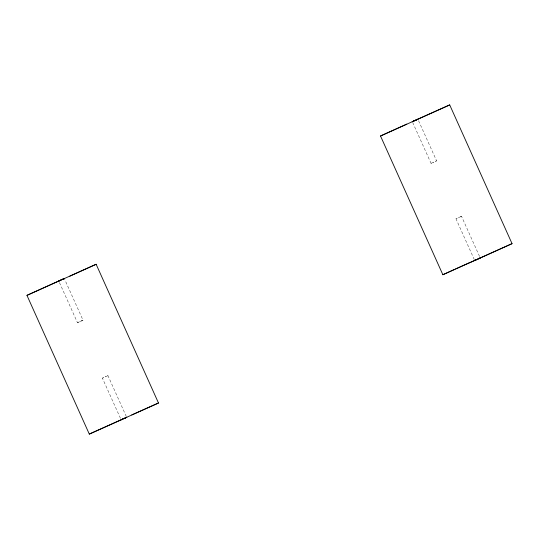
<?xml version="1.0" encoding="UTF-8"?>
<svg xmlns="http://www.w3.org/2000/svg" width="539" height="539" viewBox="0 0 539 539"><rect width="100%" height="100%" fill="white"/><g stroke="black" fill="none" stroke-linecap="round" stroke-linejoin="round"><path stroke-width="0.4" stroke-dasharray="2.69 2.02" d="M59.452 282.571L77.475 322.679L83.019 320.186L64.66 279.323M412.672 122.454L431.038 163.324L433.72 162.111M418.56 120.723L436.583 160.824L433.902 162.037M120.44 418.277L102.417 378.176L105.098 376.963M126.328 416.546L107.962 375.676L105.28 376.889M474.34 259.677L455.981 218.814L458.662 217.601M479.548 256.429L461.525 216.321L458.844 217.534M79.617 321.722L77.475 322.679M80.877 321.143L83.019 320.186M431.038 163.324L436.583 160.824M461.525 216.321L455.981 218.814M107.962 375.676L102.417 378.176"/><path stroke-width="0.81" d="M126.827 417.301L89.299 434.09L26.95 295.352L64.053 278.609M89.299 434.09L158.486 403.004L96.137 264.272L69.841 276.15M412.173 121.699L449.701 104.91L512.05 243.648L442.863 274.728L380.514 135.996L406.804 124.111M449.701 104.91L380.514 135.996M442.863 274.728L454.775 269.332M512.05 243.648L469.563 262.81M415.913 120.096L417.88 119.207L416.418 119.86M60.739 280.165L58.771 281.055L60.914 280.098M62.349 279.451L64.316 278.562L62.174 279.519M469.159 262.85L455.502 269.001M476.651 259.549L474.684 260.438L476.826 259.481M478.261 258.835L480.229 257.945L478.086 258.902M123.087 418.904L121.12 419.793L122.582 419.14M124.698 418.19L126.665 417.301L125.203 417.954M413.797 121.046L412.335 121.699L415.737 120.163M131.785 414.929L158.486 403.004M26.984 295.352L96.137 264.272"/></g></svg>
